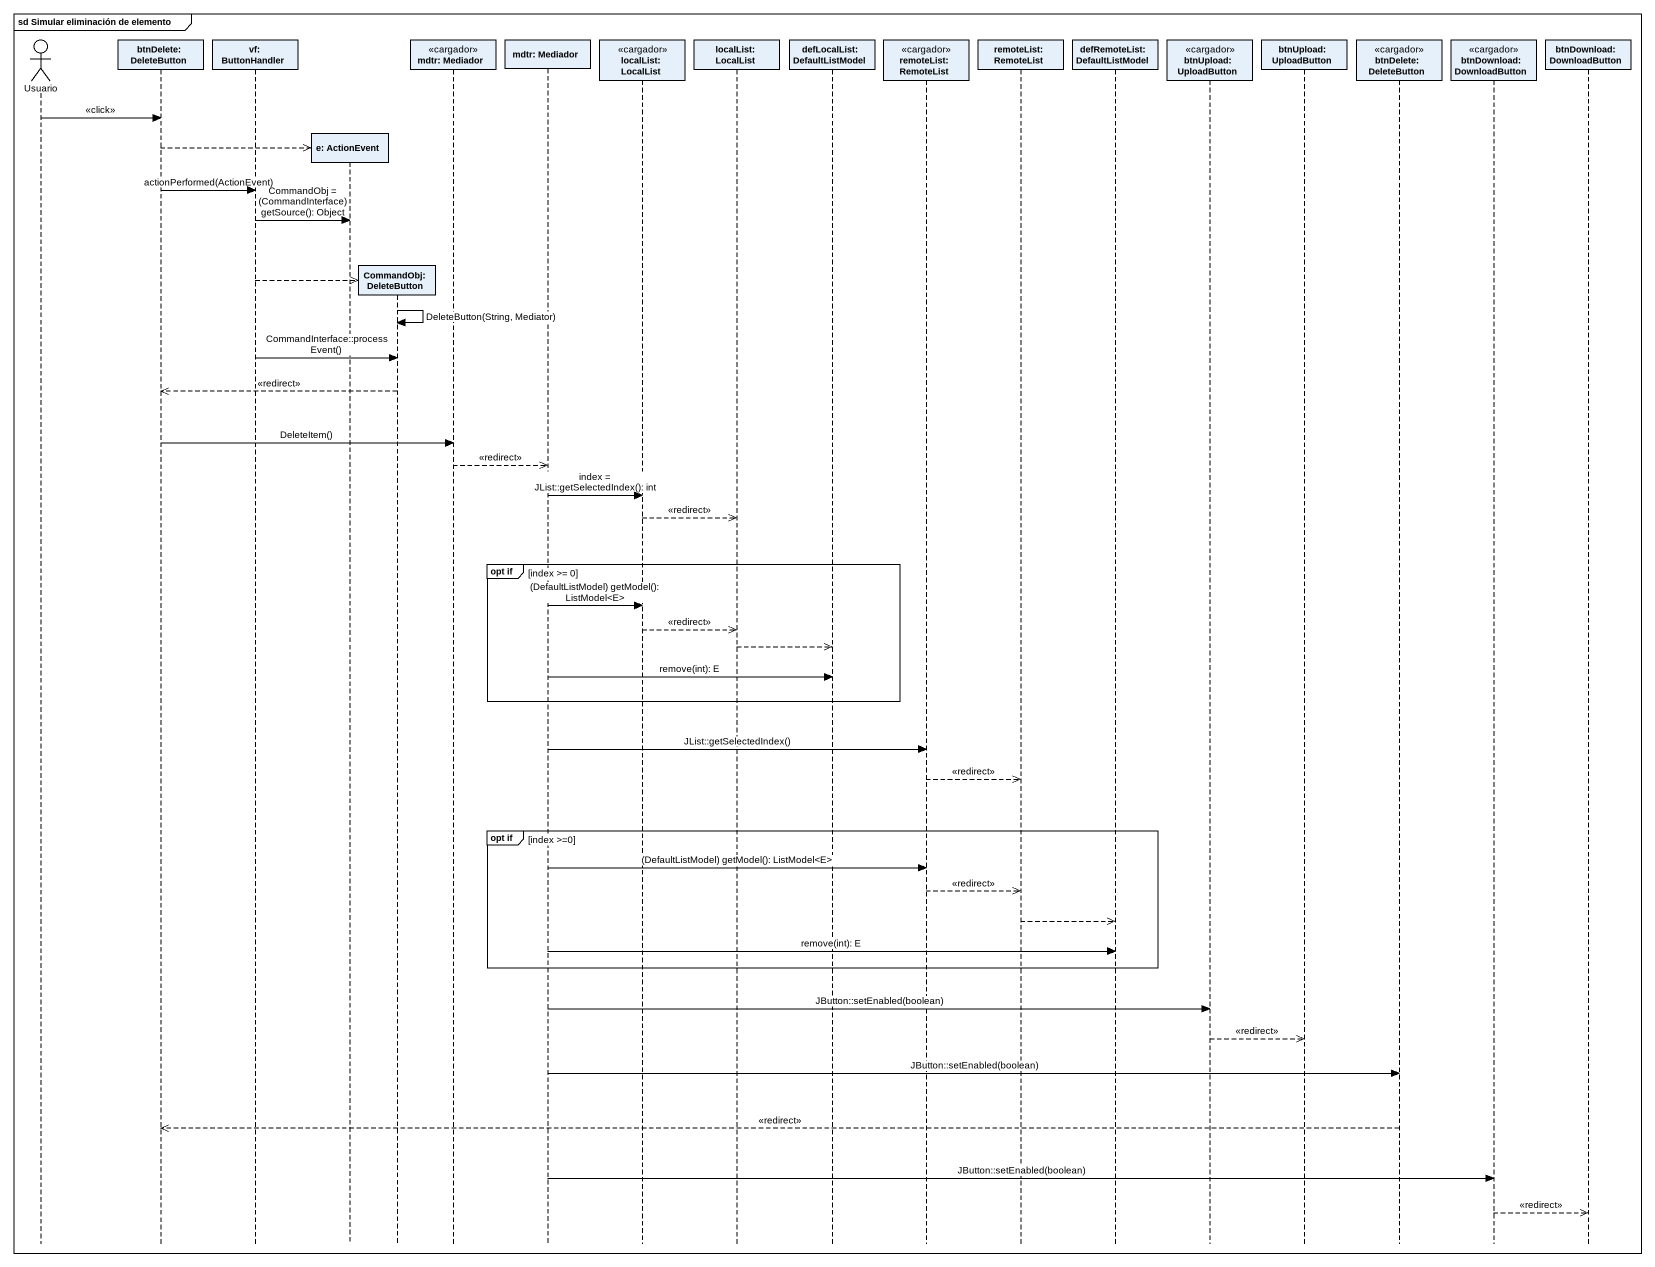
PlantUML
@startuml
mainframe sd Simular eliminación de elemento
hide footbox
actor Usuario
participant "btnDelete: DeleteButton" as btnDelete_DeleteButton
participant "vf: ButtonHandler" as vf_ButtonHandler
participant "e: ActionEvent" as e_ActionEvent
participant "CommandObj: DeleteButton" as CommandObj_DeleteButton
participant "mdtr: Mediador" as mdtr_Mediador <<cargador>>
participant "mdtr: Mediador" as mdtr_Mediador_2
participant "localList: LocalList" as localList_LocalList <<cargador>>
participant "localList: LocalList" as localList_LocalList_2
participant "defLocalList: DefaultListModel" as defLocalList
participant "remoteList: RemoteList" as remoteList_RemoteList <<cargador>>
participant "remoteList: RemoteList" as remoteList_RemoteList_2
participant "defRemoteList: DefaultListModel" as defRemoteList
participant "btnUpload: UploadButton" as btnUpload_UploadButton <<cargador>>
participant "btnUpload: UploadButton" as btnUpload_UploadButton_2
participant "btnDelete: DeleteButton" as btnDelete_DeleteButton_2 <<cargador>>
participant "btnDownload: DownloadButton" as btnDownload_DownloadButton <<cargador>>
participant "btnDownload: DownloadButton" as btnDownload_DownloadButton_2

Usuario -> btnDelete_DeleteButton : <<click>>
btnDelete_DeleteButton -->> e_ActionEvent **
btnDelete_DeleteButton -> vf_ButtonHandler : actionPerformed(ActionEvent)
vf_ButtonHandler -> e_ActionEvent : CommandObj = (CommandInterface) getSource(): Object
vf_ButtonHandler -->> CommandObj_DeleteButton **
CommandObj_DeleteButton -> CommandObj_DeleteButton : DeleteButton(String, Mediator)
vf_ButtonHandler -> CommandObj_DeleteButton : CommandInterface::processEvent()
CommandObj_DeleteButton -->> btnDelete_DeleteButton : <<redirect>>
btnDelete_DeleteButton -> mdtr_Mediador : DeleteItem()
mdtr_Mediador -->> mdtr_Mediador_2 : <<redirect>>
mdtr_Mediador_2 -> localList_LocalList : index = JList::getSelectedIndex(): int
localList_LocalList -->> localList_LocalList_2 : <<redirect>>
group opt if [index >= 0]
  mdtr_Mediador_2 -> localList_LocalList : (DefaultListModel) getModel(): ListModel<E>
  localList_LocalList -->> localList_LocalList_2 : <<redirect>>
  localList_LocalList_2 -->> defLocalList
  mdtr_Mediador_2 -> defLocalList : remove(int): E
end
mdtr_Mediador_2 -> remoteList_RemoteList : JList::getSelectedIndex()
remoteList_RemoteList -->> remoteList_RemoteList_2 : <<redirect>>
group opt if [index >=0]
  mdtr_Mediador_2 -> remoteList_RemoteList : (DefaultListModel) getModel(): ListModel<E>
  remoteList_RemoteList -->> remoteList_RemoteList_2 : <<redirect>>
  remoteList_RemoteList_2 -->> defRemoteList
  mdtr_Mediador_2 -> defRemoteList : remove(int): E
end
mdtr_Mediador_2 -> btnUpload_UploadButton : JButton::setEnabled(boolean)
btnUpload_UploadButton -->> btnUpload_UploadButton_2 : <<redirect>>
mdtr_Mediador_2 -> btnDelete_DeleteButton_2 : JButton::setEnabled(boolean)
btnDelete_DeleteButton_2 -->> btnDelete_DeleteButton : <<redirect>>
mdtr_Mediador_2 -> btnDownload_DownloadButton : JButton::setEnabled(boolean)
btnDownload_DownloadButton -->> btnDownload_DownloadButton_2 : <<redirect>>
@enduml
